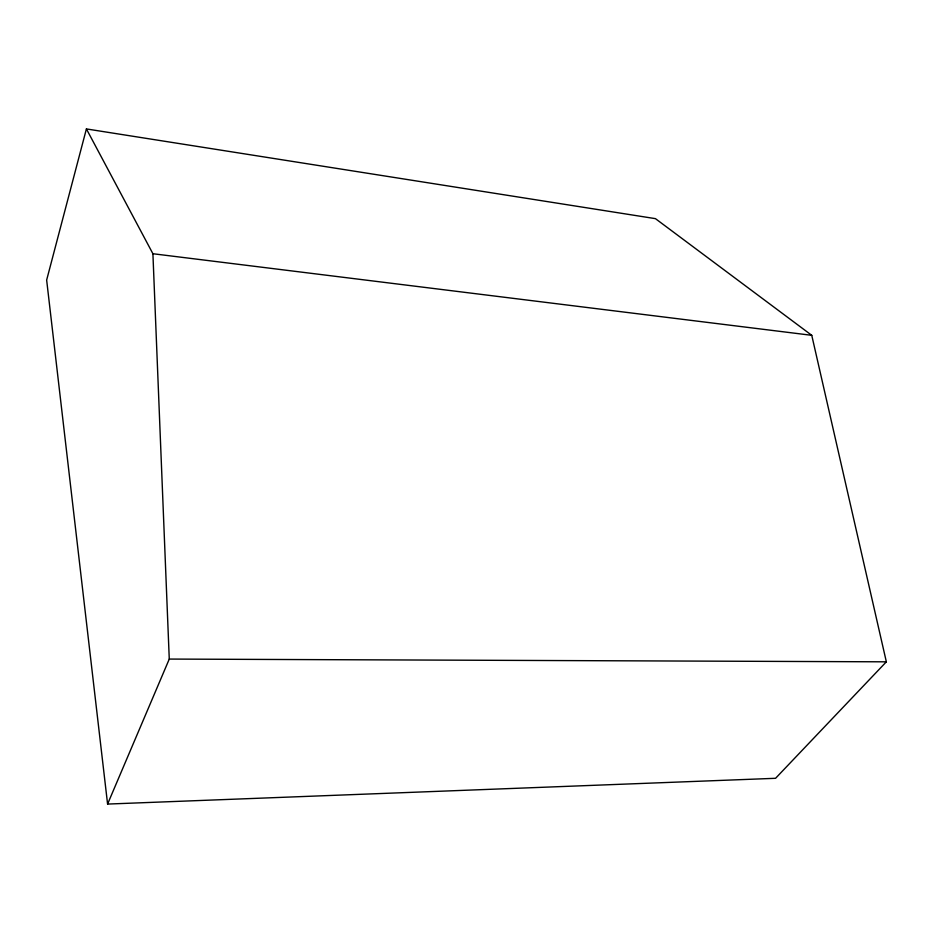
<?xml version="1.0" encoding="UTF-8"?>
<svg xmlns="http://www.w3.org/2000/svg" width="933" height="933" viewBox="0 0 933 933"><rect width="100%" height="100%" fill="white"/><g stroke="black" fill="none" stroke-linecap="round" stroke-linejoin="round"><path stroke-width="1.4" d="M86.407 128.929L46.65 280.063L107.587 804.071L775.568 778.297L886.35 661.824L811.757 335.32L655.444 218.649L86.407 128.929L152.907 253.729L169.27 659.071L107.587 804.071M169.27 659.071L886.35 661.824M152.907 253.729L811.757 335.32"/></g></svg>
